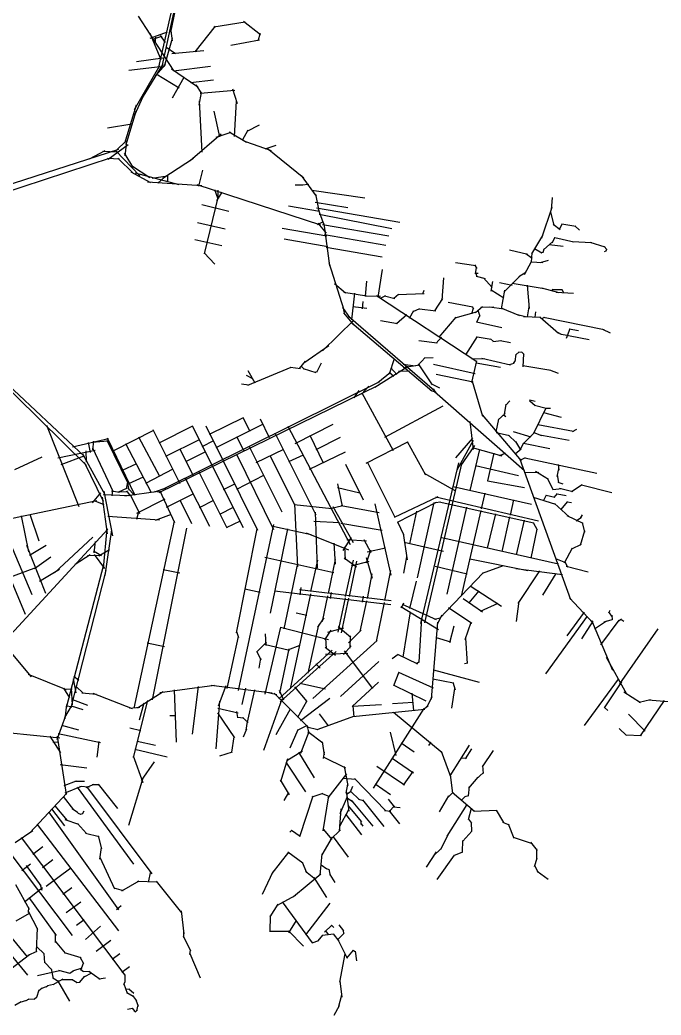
# Model space of a CAD drawing. Header units: inches. Extents: x 723419 to 759401, y 6910722 to 6968430.
# Drawn here: x 744851 to 747978, y 6943061 to 6947911 of the extents above; entities that cross this region are included whole.
import ezdxf

# ---------------------------------------------------------------- set-up
doc = ezdxf.new("R2010")
doc.units = ezdxf.units.IN
doc.header["$MEASUREMENT"] = 0

msp = doc.modelspace()

# ---------------------------------------------------------------- linework, layer by layer
for points in [[(745527.267234, 6947673.67584), (745610.3912, 6948038.7621)], [(745545.893938, 6947684.4444), (745622.67888, 6948044.49746)], [(745586.924721, 6947850.62732), (745625.46577, 6948031.09557)], [(745427.6331, 6947929.9093), (745599.1072, 6947666.0642)], [(745942.0751, 6947904.8956), (746025.4131, 6947840.5951)], [(745587.206944, 6947857.8681), (745593.874457, 6947808.31595)], [(745706.8837, 6947755.0681), (745804.5434, 6947880.1535)], [(745797.3884, 6947876.9971), (745950.6726, 6947901.7366)], [(745485.13534, 6947846.54964), (745539.199445, 6947717.3741)], [(745487.389256, 6947822.44795), (745570.42034, 6947853.26437)], [(745507.653232, 6947820.46501), (745544.483305, 6947831.89503)], [(745510.828238, 6947797.76371), (745514.638246, 6947827.13252)], [(745535.593288, 6947835.07003), (745560.517087, 6947800.62122)], [(745556.080416, 6947685.00532), (745595.973489, 6947822.80853)], [(745880.4191, 6947787.9869), (746019.2507, 6947813.4598)], [(746012.7336, 6947810.1072), (746024.6148, 6947846.9583)], [(745562.861413, 6947779.99111), (745609.461113, 6947746.88261)], [(745592.8486, 6947747.6683), (745749.0474, 6947762.1039)], [(745420.588422, 6947707.66061), (745548.059822, 6947725.42831)], [(745383.178406, 6947665.46654), (745536.226484, 6947684.63755)], [(745409.755398, 6947475.08713), (745533.580646, 6947689.40006)], [(745441.601594, 6947518.55209), (745550.021446, 6947695.60984)], [(745513.694082, 6947639.44398), (745560.916127, 6947693.55932)], [(745591.4131, 6947672.6588), (745718.9061, 6947585.6629)], [(745600.590039, 6947663.58161), (745780.341177, 6947685.30653)], [(745515.969503, 6947648.47158), (745628.332039, 6947579.61052)], [(745595.2075, 6947532.0134), (745652.9, 6947632.4037)], [(745684.0906, 6947605.4896), (745795.7767, 6947619.3807)], [(745709.6316, 6947595.0373), (745737.7084, 6947552.1236)], [(745729.990894, 6947554.19679), (745898.968957, 6947567.86055)], [(745887.327268, 6947574.47515), (745910.0504, 6947504.1702)], [(745411.872069, 6947449.15791), (745452.088816, 6947537.79351)], [(745725.1419, 6947495.2603), (745736.8073, 6947557.9678)], [(745362.707789, 6947309.81313), (745420.603336, 6947497.31218)], [(745726.0079, 6947515.9318), (745738.1644, 6947266.9078)], [(745898.2068, 6947342.9812), (745907.8954, 6947514.8552)], [(745369.803235, 6947303.10762), (745418.142706, 6947466.21034)], [(745796.5138, 6947466.4458), (745824.088, 6947341.6911)], [(745279.107865, 6947384.50034), (745396.717265, 6947404.48954)], [(745937.2399, 6947325.2616), (745963.8551, 6947374.5606)], [(745959.6679, 6947369.5292), (746020.4056, 6947399.2151)], [(745681.035513, 6947225.5194), (745833.245053, 6947355.10438)], [(745808.6373, 6947339.5298), (745881.1402, 6947363.6532)], [(745871.7141, 6947365.093), (745955.8193, 6947315.9733)], [(744515.820089, 6947018.30482), (745333.973982, 6947281.87307)], [(745190.934918, 6947233.54908), (745267.399655, 6947274.295)], [(745282.3654, 6947232.83559), (745379.943928, 6947304.1674)], [(745321.432707, 6947275.04681), (745369.851553, 6947322.35441)], [(745363.98239, 6947249.13251), (745372.713657, 6947317.65973)], [(745950.8235, 6947318.5033), (746077.3321, 6947274.5063)], [(746047.541, 6947282.9952), (746100.3499, 6947300.7899)], [(746056.9109, 6947286.1526), (746235.3089, 6947140.8366)], [(744533.50311, 6946990.20601), (745298.676995, 6947241.15675)], [(745255.708576, 6947271.74264), (745327.492667, 6947268.63986)], [(745278.37746, 6947236.61318), (745337.750078, 6947233.59693)], [(745319.235161, 6947272.32473), (745435.99602, 6947150.96011)], [(745328.860061, 6947237.72444), (745404.639207, 6947161.74104)], [(745359.819018, 6947261.9365), (745403.951607, 6947190.39303)], [(745548.506515, 6947139.46191), (745697.758272, 6947237.98302)], [(745395.273256, 6947201.18805), (745485.140929, 6947142.69473)], [(745723.914065, 6947101.39716), (745742.685865, 6947178.94826)], [(745393.101022, 6947170.94347), (745487.927879, 6947118.23836)], [(745412.71264, 6947166.20014), (745626.708068, 6947108.83836)], [(745496.086033, 6947139.64249), (745569.111179, 6947150.62272)], [(745524.4823, 6947115.33186), (745556.678493, 6947145.32961)], [(745570.848461, 6947156.28552), (745571.324712, 6947121.36045)], [(746223.5854, 6947152.6601), (746296.5316, 6947052.6756)], [(745473.102363, 6947121.79261), (745738.585811, 6947104.5682)], [(745713.609094, 6947109.11904), (746316.567009, 6946911.95573)], [(745799.761279, 6947084.00006), (745816.50645, 6947038.40635)], [(745816.165479, 6947081.03672), (745816.779685, 6947040.69443)], [(746193.4755, 6947107.0027), (746230.7261, 6947107.4581)], [(746225.6086, 6947107.0552), (746259.878, 6947110.9288)], [(746275.0886, 6947080.9049), (746532.6115, 6947043.1877)], [(745752.2498, 6946770.6911), (745819.340485, 6947052.77917)], [(745812.305421, 6947028.76884), (745837.861356, 6947070.95608)], [(746292.0979, 6947062.5438), (746310.2884, 6946972.3456)], [(747443.3259, 6946985.3176), (747448.8751, 6947046.1576)], [(745737.897416, 6947011.12424), (745870.505116, 6946978.56504)], [(746160.871913, 6947005.14286), (746311.979113, 6946978.64956)], [(746291.072346, 6947022.76521), (746449.822664, 6946996.30683)], [(746297.422359, 6946995.24849), (746703.823172, 6946925.92752)], [(746305.631758, 6946988.25642), (746335.206942, 6946909.85229)], [(747396.0297, 6946848.8192), (747446.4978, 6946998.1315)], [(746311.417472, 6946964.91872), (746664.949672, 6946895.04092)], [(747437.8907, 6946975.2214), (747454.6695, 6946909.1621)], [(745717.3871, 6946924.3283), (745852.0642, 6946893.6531)], [(746130.7276, 6946896.83776), (746348.6489, 6946858.11786)], [(746301.763542, 6946914.22608), (746331.396935, 6946929.30736)], [(746304.025734, 6946920.35627), (746344.374773, 6946872.40044)], [(746326.305554, 6946914.68854), (746651.001354, 6946859.51884)], [(746332.865375, 6946918.94074), (746361.762343, 6946713.28787)], [(747451.0053, 6946915.1468), (747486.2652, 6946890.3744)], [(747482.5698, 6946891.5501), (747496.9443, 6946919.0789)], [(747494.2633, 6946917.4843), (747562.3309, 6946906.1025)], [(747556.6923, 6946907.429), (747579.898, 6946886.8315)], [(745704.5128, 6946841.2661), (745835.442, 6946812.0312)], [(746140.701421, 6946844.39085), (746352.674221, 6946806.16845)], [(746336.184463, 6946865.97368), (746636.267963, 6946812.66638)], [(747348.4089, 6946770.7084), (747400.6265, 6946861.049)], [(747446.0387, 6946824.2563), (747461.8453, 6946852.1439)], [(747459.4081, 6946849.8836), (747552.5678, 6946830.2402)], [(746344.596403, 6946803.74971), (746618.044103, 6946756.86821)], [(747238.1487, 6946790.3023), (747327.4302, 6946769.6159)], [(747361.1153, 6946796.4203), (747395.6479, 6946775.6801)], [(747403.2435, 6946777.935), (747408.4627, 6946796.1394)], [(747405.7893, 6946792.5812), (747449.0535, 6946828.8361)], [(747432.1122, 6946817.2282), (747499.9246, 6946807.9798)], [(747543.9212, 6946831.1366), (747639.938, 6946826.2755)], [(747631.1705, 6946828.05), (747703.1124, 6946805.2036)], [(747700.8605, 6946806.4592), (747713.1502, 6946792.0334)], [(747710.1155, 6946785.5544), (747713.0392, 6946794.0948)], [(745750.3273, 6946776.0985), (745801.509, 6946719.9024)], [(747318.0682, 6946772.6916), (747349.3596, 6946750.2346)], [(747345.8053, 6946730.2488), (747349.7086, 6946775.2015)], [(747393.3877, 6946776.5117), (747405.2508, 6946780.2501)], [(747701.4867, 6946781.8708), (747710.7454, 6946786.1172)], [(746358.587336, 6946728.2104), (746430.34248, 6946498.32406)], [(746597.9633, 6946560.3665), (746619.1946, 6946695.0517)], [(746974.748, 6946728.0179), (747073.8164, 6946714.6687)], [(747068.1077, 6946717.0623), (747078.8176, 6946699.8606)], [(747073.4808, 6946673.3715), (747077.525, 6946703.9804)], [(747311.0982, 6946670.657), (747346.6539, 6946734.1641)], [(747342.5213, 6946732.0481), (747400.596, 6946728.115)], [(747389.8767, 6946728.0524), (747429.1796, 6946739.6623)], [(746909.9804, 6946544.7989), (746918.3279, 6946653.3061)], [(747072.5064, 6946676.8447), (747085.1896, 6946676.9244)], [(747072.8004, 6946679.7606), (747079.9364, 6946659.7734)], [(747076.239, 6946661.5517), (747120.523, 6946650.624)], [(747112.6672, 6946653.4643), (747153.6713, 6946607.6762)], [(747213.51, 6946585.6759), (747293.3765, 6946666.9769)], [(747284.6551, 6946659.8676), (747318.7818, 6946681.7951)], [(746386.23635, 6946626.43887), (746439.352, 6946580.9531)], [(746536.7474, 6946565.422), (746543.7983, 6946638.047)], [(747149.5847, 6946594.9854), (747211.7827, 6946557.0987)], [(747149.8861, 6946588.8272), (747157.8291, 6946635.9179)], [(747189.4084, 6946631.9964), (747251.8338, 6946618.5833)], [(747252.1461, 6946628.3367), (747407.5211, 6946602.1346)], [(747324.0903, 6946618.6788), (747334.9628, 6946505.3199)], [(747394.6267, 6946604.787), (747479.6521, 6946583.1224)], [(747444.5329, 6946591.1757), (747450.9457, 6946598.2249)], [(747448.273, 6946596.8909), (747494.6812, 6946597.9037)], [(747494.149, 6946598.0888), (747501.9511, 6946581.1851)], [(746430.5304, 6946584.3067), (746541.8964, 6946565.8802)], [(746470.15803, 6946448.587903), (746485.044751, 6946579.39454)], [(746534.5191, 6946566.2006), (746609.8293, 6946565.2247)], [(746589.6972, 6946568.2213), (747079.9852, 6946246.0617)], [(746610.0904, 6946554.5196), (746636.0934, 6946567.2048)], [(746629.5937, 6946565.8316), (746679.323, 6946554.006)], [(746674.7133, 6946554.4841), (746697.9472, 6946574.2518)], [(746694.3113, 6946572.3431), (746822.22, 6946577.1178)], [(746816.831, 6946575.4705), (746821.9103, 6946593.7095)], [(746874.6797, 6946493.1153), (746914.0372, 6946552.5816)], [(747200.0763, 6946502.3283), (747216.6576, 6946593.5322)], [(747467.0396, 6946584.5746), (747550.1438, 6946579.0794)], [(746425.147817, 6946509.5627), (746459.014551, 6946460.77344)], [(746426.823515, 6946512.89205), (746433.636549, 6946475.78416)], [(746475.389797, 6946514.92341), (746542.746297, 6946505.89231)], [(746521.3858, 6946502.8393), (746525.9156, 6946538.0495)], [(746768.9066, 6946490.1057), (746801.7189, 6946504.3155)], [(746799.35, 6946503.7371), (746879.0465, 6946493.1288)], [(746939.7998, 6946534.821), (747060.3274, 6946513.5339)], [(747055.5412, 6946479.9316), (747062.5782, 6946506.2316)], [(747057.3492, 6946514.5874), (747063.3706, 6946502.5989)], [(747073.2065, 6946485.8808), (747106.9419, 6946514.1165)], [(747098.9929, 6946510.7984), (747162.7273, 6946511.9903)], [(747140.6068, 6946512.4668), (747211.057, 6946502.8908)], [(747197.0703, 6946507.9144), (747287.0975, 6946471.078)], [(747327.2787, 6946463.5016), (747334.7387, 6946513.3118)], [(746429.698659, 6946484.05682), (746478.805424, 6946425.2266)], [(746452.982039, 6946467.22928), (746872.704649, 6946105.54314)], [(746687.293481, 6946431.97354), (746738.051281, 6946474.62984)], [(746750.9432, 6946457.8509), (746772.2433, 6946494.274)], [(746895.0391, 6946364.5303), (746978.4786, 6946462.0124)], [(746973.0613, 6946458.5202), (747078.5838, 6946488.045)], [(747078.8174, 6946438.6604), (747093.6869, 6946470.4336)], [(747083.7451, 6946497.2635), (747094.0536, 6946467.8265)], [(747271.5022, 6946476.476), (747316.9833, 6946464.8838)], [(747307.3115, 6946465.9344), (747391.243, 6946461.6433)], [(747363.4361, 6946461.819), (747366.3568, 6946488.6824)], [(747388.821, 6946462.7884), (747477.1242, 6946384.8141)], [(747394.6056, 6946456.3035), (747412.8488, 6946462.9824)], [(747405.2538, 6946462.2666), (747699.6708, 6946402.0085)], [(746327.3141, 6946298.3702), (746479.969593, 6946448.39091)], [(746469.597906, 6946434.91037), (746860.24275, 6946102.92376)], [(746610.521281, 6946445.60914), (746693.403781, 6946431.69404)], [(747078.5891, 6946439.5296), (747201.4251, 6946411.4686)], [(747517.4419, 6946360.3508), (747534.2163, 6946406.5721)], [(747530.1455, 6946405.0669), (747574.8482, 6946397.3491)], [(747692.038, 6946404.169), (747729.8865, 6946385.9337)], [(746881.1061, 6946335.7883), (746906.6037, 6946364.3771)], [(747026.5392, 6946278.959), (747082.5099, 6946367.7998)], [(747080.5452, 6946367.2956), (747150.0691, 6946354.4113)], [(747146.0673, 6946356.9538), (747160.1945, 6946343.253)], [(747472.0387, 6946388.829), (747490.5893, 6946379.619)], [(747483.6428, 6946381.3907), (747626.8479, 6946353.5895)], [(746236.2385, 6946240.0566), (746357.7, 6946323.91)], [(746797.0717, 6946349.1508), (746885.7977, 6946337.444)], [(747158.0291, 6946343.9177), (747199.9382, 6946348.0828)], [(747192.957, 6946348.1298), (747243.7459, 6946338.4984)], [(746653.079362, 6946186.04145), (746678.743996, 6946260.6541)], [(746791.1587, 6946227.305), (746827.2268, 6946266.127)], [(746824.4408, 6946264.9584), (746865.9765, 6946265.3121)], [(747055.050262, 6946259.87058), (747115.1578, 6946261.5006)], [(747103.1249, 6946263.043), (747244.2738, 6946230.8702)], [(747266.0548, 6946246.4137), (747271.2525, 6946282.5193)], [(747269.8608, 6946278.6707), (747285.8362, 6946293.2403)], [(747281.8763, 6946291.4821), (747298.9778, 6946293.4297)], [(747296.8631, 6946293.9579), (747309.8492, 6946281.0679)], [(747304.5605, 6946219.7807), (747308.635, 6946284.1108)], [(745962.4272, 6946131.4015), (746173.7304, 6946219.3276)], [(746170.7632, 6946218.7942), (746219.9016, 6946211.7278)], [(746215.5055, 6946211.416), (746244.3254, 6946247.3083)], [(746222.5429, 6946223.5771), (746236.7382, 6946209.5541)], [(746233.1507, 6946212.0481), (746293.8455, 6946193.3811)], [(746298.9621, 6946193.9582), (746322.2891, 6946240.1059)], [(746582.430179, 6946120.69894), (746745.027091, 6946224.32507)], [(746659.429374, 6946214.7488), (746690.121102, 6946182.46957)], [(746720.156208, 6946217.18131), (746799.4283, 6946230.6531)], [(746720.685376, 6946233.85009), (746778.893826, 6946224.58966)], [(746793.2816, 6946235.5128), (746862.3547, 6946132.1296)], [(746868.5519, 6946233.9628), (747070.5877, 6946187.3374)], [(747055.8465, 6946143.2815), (747079.656561, 6946249.28722)], [(747075.952387, 6946240.55596), (747195.0379, 6946217.903)], [(747238.4821, 6946231.6493), (747261.5216, 6946238.3696)], [(747258.8976, 6946236.6268), (747268.032, 6946250.6391)], [(747304.3638, 6946227.1407), (747440.2075, 6946203.502)], [(744715.581677, 6946191.70685), (745176.543651, 6945740.26902)], [(745955.5163, 6946178.9717), (745986.2146, 6946162.8115)], [(745962.5318, 6946202.684), (745996.2344, 6946142.4145)], [(746290.655, 6946193.6314), (746301.5554, 6946197.2414)], [(746597.252167, 6946143.31116), (746659.032499, 6946195.0373)], [(746652.682486, 6946194.77272), (746674.642946, 6946174.39976)], [(746697.931164, 6946199.18961), (746751.11252, 6946200.51252)], [(746881.8116, 6946185.336), (747061.45, 6946147.2322)], [(747433.8958, 6946205.1918), (747476.1344, 6946189.388)], [(744767.920334, 6946156.42437), (745165.874307, 6945782.93316)], [(745529.730365, 6945607.24749), (746599.892714, 6946130.75312)], [(745548.761441, 6945623.97713), (746606.644894, 6946149.52888)], [(745931.569, 6946137.7818), (745968.4022, 6946132.1368)], [(746516.562908, 6946087.27229), (746552.122979, 6946125.84862)], [(746854.4896, 6946138.8674), (746898.1492, 6946118.6746)], [(746866.473699, 6946113.59972), (746878.260911, 6946095.10531)], [(747056.5676, 6946149.7705), (747107.0909, 6945980.0513)], [(746480.575521, 6946069.764), (746506.240155, 6946104.68907)], [(746518.626662, 6946093.62231), (746671.095759, 6945812.81416)], [(746853.297423, 6946107.09096), (746879.054662, 6946096.77219)], [(746873.498401, 6946100.46313), (747312.044296, 6945715.40828)], [(746630.3756, 6945876.8014), (746914.8572, 6946030.3585)], [(747214.8956, 6945987.76), (747222.3721, 6946038.8801)], [(747221.0781, 6946033.0949), (747240.6198, 6946054.0319)], [(747337.1926, 6946054.6421), (747363.6042, 6946031.4448)], [(747337.4946, 6946059.6749), (747364.2273, 6946052.4263)], [(747337.8604, 6946053.0237), (747338.6835, 6946059.949)], [(747358.027, 6945896.3265), (747416.9102, 6946019.8762)], [(747361.3418, 6946032.803), (747417.0753, 6946018.2455)], [(747412.0476, 6946018.4639), (747438.7567, 6946019.5105)], [(745776.6122, 6945891.9493), (745941.4233, 6945973.0718)], [(745938.628, 6945973.4959), (745972.657, 6945906.9872)], [(746022.6459, 6945967.0292), (746066.900872, 6945875.9616)], [(747104.6438, 6945985.8769), (747295.4167, 6945762.6758)], [(747173.5666, 6945903.0945), (747186.3951, 6945966.0175)], [(747183.6372, 6945961.7131), (747216.8831, 6945992.4883)], [(747209.8457, 6945986.806), (747220.9788, 6945977.7073)], [(747404.4272, 6945997.4865), (747491.1794, 6945974.9691)], [(744981.532115, 6945935.31164), (745139.3983, 6945539.1763)], [(745529.8876, 6945850.3497), (745694.625, 6945932.5799)], [(745691.3776, 6945933.1381), (745939.4817, 6945438.0446)], [(745757.9881, 6945933.3077), (746009.3276, 6945424.4217)], [(745808.6089, 6945827.3329), (746036.1833, 6945941.4776)], [(746157.379731, 6945931.43372), (746462.150851, 6945354.891)], [(746193.032407, 6945847.42835), (746378.6919, 6945940.2576)], [(747045.603589, 6945954.73034), (747061.5236, 6945817.4433)], [(747376.7811, 6945938.8663), (747550.1119, 6945906.1628)], [(747546.2275, 6945905.5685), (747567.317, 6945917.1126)], [(745108.740067, 6945831.26536), (745284.159168, 6945870.55606)], [(745277.674218, 6945875.03481), (745411.992861, 6945595.5476)], [(745306.6817, 6945810.6923), (745505.1773, 6945912.2329)], [(745429.5607, 6945878.6703), (745532.9754, 6945686.7393)], [(745499.586753, 6945915.33522), (745632.0847, 6945651.6679)], [(745907.507614, 6945880.20059), (745940.951014, 6945814.58379)], [(746095.256322, 6945899.25062), (746293.7203, 6945498.6092)], [(746265.0407, 6945886.6237), (746330.123, 6945751.7109)], [(746295.6529, 6945817.9085), (746415.4528, 6945877.085)], [(746977.2917, 6945777.6052), (747059.553, 6945872.9867)], [(747173.6418, 6945900.1185), (747238.31, 6945885.35)], [(747233.7579, 6945887.1948), (747271.7645, 6945850.8483)], [(747257.3931, 6945905.9198), (747342.6832, 6945879.9205)], [(747306.2111, 6945846.7452), (747361.7269, 6945901.1942)], [(747358.0585, 6945900.892), (747394.8948, 6945886.2173)], [(747386.6255, 6945888.8192), (747530.3689, 6945863.3613)], [(745183.802509, 6945851.70777), (745194.716593, 6945803.09048)], [(745203.328798, 6945853.4904), (745279.925826, 6945859.97271)], [(745205.026916, 6945825.35092), (745306.741401, 6945611.26388)], [(745206.879003, 6945815.42903), (745211.673773, 6945858.60415)], [(745275.957068, 6945862.75084), (745377.557272, 6945653.06813)], [(745367.1996, 6945846.8467), (745491.020754, 6945607.60049)], [(745563.0759, 6945784.8375), (745727.245, 6945866.3817)], [(745630.6327, 6945821.2715), (745694.006075, 6945692.58417)], [(745739.9139, 6945832.2649), (745796.741, 6945861.2209)], [(745967.621067, 6945834.69216), (746128.152, 6945513.4826)], [(746003.0309, 6945754.5176), (746137.9397, 6945819.2405)], [(746540.571554, 6945751.59898), (746743.697571, 6945854.72425)], [(746739.675896, 6945857.05258), (746828.8892, 6945694.778)], [(747061.134111, 6945862.014734), (746981.163238, 6945716.027636)], [(747001.742083, 6945737.255785), (747068.8861, 6945836.2083)], [(747055.9994, 6945826.8516), (747201.6421, 6945786.8092)], [(747266.1196, 6945796.0518), (747295.2016, 6945821.1881)], [(747267.2519, 6945856.1124), (747291.6902, 6945816.1353)], [(747290.8018, 6945815.5796), (747308.4995, 6945849.9884)], [(747306.8333, 6945848.8905), (747435.0005, 6945821.8174)], [(744827.320307, 6945720.09951), (744959.432507, 6945782.28361)], [(745035.966276, 6945777.29356), (745218.529141, 6945814.3353)], [(745053.19719, 6945744.07219), (745165.592414, 6945787.25227)], [(745156.021204, 6945796.07901), (745267.880536, 6945594.42356)], [(745172.319569, 6945810.47237), (745174.870158, 6945756.73936)], [(745659.8832, 6945758.2779), (745757.4812, 6945808.3754)], [(745907.507614, 6945795.32208), (746088.7693, 6945428.4015)], [(746069.604, 6945788.8323), (746191.8171, 6945546.083)], [(746163.18873, 6945758.49774), (746234.94813, 6945791.68004)], [(746263.6041, 6945722.108), (746438.5738, 6945806.4401)], [(747046.4797, 6945617.3882), (747094.3988, 6945817.45)], [(747132.5802, 6945664.3893), (747163.3977, 6945800.3766)], [(747188.1012, 6945788.6991), (747220.5065, 6945799.6853)], [(747289.6073, 6945771.0825), (747536.9284, 6945087.0971)], [(747290.0845, 6945764.6865), (747316.8914, 6945777.8796)], [(747313.2295, 6945777.2357), (747664.0304, 6945701.7065)], [(745164.825121, 6945755.51544), (745256.741555, 6945565.96756)], [(745351.2825, 6945716.914), (745421.8363, 6945749.357)], [(745464.7278, 6945652.8885), (745599.2826, 6945723.5725)], [(746439.0902, 6945746.7052), (746524.9829, 6945571.7429)], [(746544.095505, 6945757.35738), (746679.6833, 6945487.0032)], [(746805.925049, 6944969.722271), (746992.434301, 6945753.061128)], [(746825.448541, 6944972.197501), (747005.933745, 6945747.351833)], [(747072.3435, 6945738.732), (747283.1812, 6945690.7186)], [(747470.6078, 6945686.6671), (747479.0943, 6945724.0334)], [(747476.2924, 6945744.6053), (747478.5714, 6945717.4948)], [(745382.465302, 6945651.26896), (745454.2349, 6945683.7958)], [(745656.421938, 6945680.82342), (745776.4731, 6945444.2056)], [(745724.6533, 6945708.3088), (745860.9977, 6945435.9887)], [(745909.1787, 6945623.6928), (746041.068, 6945692.6041)], [(746822.6364, 6945702.5866), (746975.699, 6945616.0312)], [(747311.108, 6945704.8304), (747381.5057, 6945707.1213)], [(747365.2981, 6945712.4413), (747428.6467, 6945672.4553)], [(747422.8411, 6945678.1478), (747452.0468, 6945621.2151)], [(747471.4739, 6945696.2384), (747477.1828, 6945654.367)], [(745331.268325, 6945610.15262), (745375.400913, 6945631.34579)], [(745371.273405, 6945626.02766), (745377.147167, 6945658.8096)], [(745375.265314, 6945661.41685), (745383.20283, 6945619.50677)], [(745379.392822, 6945626.96803), (745408.59814, 6945595.93124)], [(745507.486359, 6945610.68179), (745565.278089, 6945631.08121)], [(745844.561491, 6945623.20279), (745899.400391, 6945650.34389)], [(746399.4202, 6945649.6497), (746422.1423, 6945540.5717)], [(746400.3899, 6945632.3681), (746509.5529, 6945606.5986)], [(746964.0161, 6945637.6042), (747346.2191, 6945551.4107)], [(747131.9585, 6945665.2929), (747311.601, 6945633.0792)], [(747449.5023, 6945622.205), (747493.1926, 6945628.0563)], [(747473.9128, 6945658.2526), (747498.7751, 6945650.7067)], [(747482.8484, 6945628.8453), (747547.9032, 6945613.5435)], [(747540.4387, 6945613.5495), (747592.4375, 6945646.518)], [(747589.3171, 6945645.6059), (747736.8901, 6945608.0309)], [(745205.889018, 6945558.2017), (745245.894098, 6945605.82679)], [(745252.428838, 6945585.32187), (745277.498159, 6945406.2912)], [(745257.211302, 6945598.7226), (745379.229331, 6945592.82238)], [(745260.630938, 6945613.85724), (745302.845403, 6945396.27295)], [(745297.745549, 6945616.7143), (745336.58646, 6945610.25846)], [(745301.026389, 6945591.42009), (745304.836397, 6945619.20139)], [(745330.153765, 6945610.64321), (745375.794482, 6945612.62759)], [(745363.685029, 6945591.96248), (745526.536397, 6945614.5844)], [(745370.502804, 6945615.40572), (745388.891383, 6945591.46088)], [(745388.622058, 6945598.37864), (745434.3035, 6945505.4993)], [(745421.285379, 6945506.47464), (745560.522637, 6945577.25082)], [(745509.435791, 6945615.00884), (745542.192265, 6945608.835)], [(745533.354172, 6945615.74968), (745605.7057, 6945461.705)], [(745566.7621, 6945535.6885), (745699.3155, 6945602.5055)], [(746678.2126, 6945487.9603), (746890.6362, 6945587.8062)], [(746879.4354, 6945587.0226), (747379.8505, 6945469.1829)], [(747102.2179, 6945529.006), (747119.5282, 6945605.199)], [(747354.2208, 6945584.7386), (747463.2355, 6945551.4159)], [(747403.9224, 6945566.6227), (747419.4276, 6945596.0086)], [(747417.7019, 6945594.9368), (747460.0644, 6945584.5829)], [(747456.232, 6945584.1607), (747473.3726, 6945603.0464)], [(747471.334, 6945601.952), (747515.5091, 6945592.7875)], [(744643.266869, 6945446.45514), (745226.744841, 6945568.39744)], [(745217.378572, 6945567.44493), (745261.511161, 6945549.0299)], [(745632.0635, 6945572.147), (745688.6151, 6945456.1834)], [(745727.7669, 6945535.4001), (745796.6433, 6945570.6514)], [(745825.5902, 6945502.1619), (745892.912, 6945536.3582)], [(746188.549, 6945549.0804), (746372.2325, 6945529.4531)], [(746190.8232, 6945552.4016), (746205.3913, 6945246.2406)], [(746363.885, 6945529.1882), (746425.7737, 6945544.3592)], [(746378.013183, 6945539.83512), (746477.232131, 6945364.41602)], [(746417.295, 6945543.8498), (746602.709652, 6945511.04753)], [(746581.3315, 6945552.0145), (746660.5841, 6945205.4711)], [(746692.3426, 6945463.5332), (746882.1457, 6945560.5609)], [(746789.321, 6945192.7695), (746871.5445, 6945559.6819)], [(746876.4569, 6945558.7485), (746904.0625, 6945562.3394)], [(746895.1681, 6945563.1784), (747357.9983, 6945459.4434)], [(746934.1529, 6945112.0183), (747030.4916, 6945535.8283)], [(747242.7901, 6945497.0821), (747259.877, 6945572.6733)], [(747458.5531, 6945553.5332), (747529.733, 6945488.94)], [(747489.294, 6945523.3552), (747523.2609, 6945563.7039)], [(747520.5596, 6945562.7145), (747541.4502, 6945559.5664)], [(744857.3043, 6945494.3339), (744893.096, 6945318.3777)], [(744899.4205, 6945502.6967), (744943.3136, 6945372.4529)], [(745280.835333, 6945492.66526), (745532.12047, 6945474.97611)], [(745421.4963, 6945477.9953), (745431.8445, 6945515.1047)], [(745513.034131, 6945472.34522), (745589.869285, 6945502.19028)], [(746290.7618, 6945512.7714), (746301.6964, 6945239.0145)], [(746753.0442, 6945357.5015), (746786.3962, 6945516.3446)], [(747005.1917, 6945101.9362), (747100.2729, 6945520.4452)], [(747131.9252, 6945336.0303), (747171.5889, 6945504.5256)], [(747202.6821, 6945319.6477), (747240.9094, 6945488.7621)], [(747518.8747, 6945495.3857), (747595.9696, 6945458.1379)], [(747564.4493, 6945469.1541), (747589.201, 6945487.7893)], [(747584.5927, 6945483.1119), (747594.2554, 6945499.8911)], [(745258.575783, 6945238.14816), (745276.929124, 6945431.9963)], [(745407.953217, 6944556.32965), (745604.6346, 6945468.4272)], [(745498.712, 6944597.738), (745665.512378, 6945434.53641)], [(745859.0239, 6945437.0784), (745926.3062, 6945469.6852)], [(745907.2008, 6944924.1756), (746008.6619, 6945431.2752)], [(745917.8337, 6944643.3867), (746089.143991, 6945452.55233)], [(746077.637, 6945445.8234), (746270.9422, 6945403.7328)], [(746285.288392, 6945467.7087), (746410.304267, 6945462.41702)], [(746415.595944, 6945459.10972), (746617.671869, 6945424.05236)], [(746692.8594, 6945465.0591), (746722.5389, 6945403.0808)], [(747272.7759, 6945303.7684), (747312.3665, 6945472.9211)], [(747354.3332, 6945461.8099), (747373.6825, 6945425.6133)], [(747592.609, 6945462.3815), (747604.285, 6945414.9935)], [(744729.320565, 6944833.13255), (745281.030174, 6945428.55671)], [(745019.945066, 6945216.70015), (745207.678866, 6945390.35195)], [(745266.782513, 6945203.22309), (745300.120079, 6945425.87041)], [(746074.0836, 6945019.09), (746157.3739, 6945430.3296)], [(746247.5705, 6945410.6609), (746453.628284, 6945327.83219)], [(746427.668959, 6945324.52339), (746468.115839, 6945388.5523)], [(746720.8289, 6945407.3287), (746739.269, 6945279.2059)], [(746908.2485, 6945388.4213), (747477.9909, 6945260.356)], [(747344.2556, 6945288.1202), (747373.6077, 6945429.804)], [(747584.2562, 6945351.8613), (747605.4944, 6945422.6767)], [(744798.6302, 6945371.8112), (744910.4632, 6945110.7115)], [(744883.3006, 6945350.558), (744975.943112, 6945116.57187)], [(744898.5262, 6945301.8465), (744980.1483, 6945351.6387)], [(745214.315533, 6945314.45943), (745220.070713, 6945369.23237)], [(746381.4525, 6945360.9164), (746389.0401, 6945258.8758)], [(746433.622096, 6945343.37499), (746437.260124, 6945280.53632)], [(746445.044127, 6945378.18061), (746540.77856, 6945372.14848)], [(746528.872287, 6945378.10162), (746562.937459, 6945315.59368)], [(746543.907265, 6945318.37843), (746634.2447, 6945337.6735)], [(746725.7175, 6945365.9534), (746917.169157, 6945321.76362)], [(747506.7548, 6945264.7397), (747546.359, 6945338.0228)], [(747541.9767, 6945333.2644), (747588.9601, 6945356.5598)], [(744923.4521, 6945238.1475), (745001.7813, 6945295.1802)], [(745121.433849, 6945259.37716), (745194.048409, 6945305.93983)], [(745181.665884, 6945301.0221), (745245.589345, 6945301.86877)], [(745210.664275, 6945323.98445), (745248.870185, 6945301.6571)], [(745212.841841, 6945306.29713), (745264.065277, 6945236.87033)], [(745237.175578, 6945299.69565), (745288.984186, 6945329.76693)], [(746045.940899, 6945292.99546), (746382.9429, 6945217.8583)], [(746431.968447, 6945290.12748), (746492.669222, 6945246.10034)], [(746540.588394, 6945290.44665), (746568.6242, 6945189.6968)], [(746541.44002, 6945265.32275), (746562.606729, 6945328.16142)], [(746723.3905, 6945214.5607), (746738.73, 6945294.3385)], [(747463.2863, 6945285.8408), (747511.2648, 6945266.0899)], [(744692.0838, 6945154.7952), (744933.486, 6945244.4718)], [(745078.333138, 6944560.43611), (745261.539122, 6945257.09236)], [(746140.8192, 6944944.1959), (746206.4746, 6945262.5097)], [(746270.559062, 6945125.79445), (746304.293504, 6945277.401)], [(746355.490482, 6945115.47568), (746390.812427, 6945281.36976)], [(746439.62815, 6945101.18815), (746478.521978, 6945277.401)], [(746457.884436, 6945101.58502), (746494.000134, 6945273.82912)], [(746468.539174, 6945250.12202), (746554.007754, 6945272.92953)], [(746876.2288, 6945248.6442), (747032.7722, 6945211.0958)], [(747045.0268, 6945284.0917), (747327.6888, 6945228.2291)], [(747107.0029, 6945214.7956), (747209.886, 6945252.9358)], [(747269.6629, 6945237.8207), (747497.2438, 6945208.2221)], [(747507.7671, 6945271.476), (747522.1745, 6945244.6546)], [(747515.3956, 6945249.2309), (747622.8449, 6945220.5241)], [(744801.459, 6945198.9151), (744876.724163, 6945015.50083)], [(744946.930721, 6945176.32235), (745044.980321, 6945233.80095)], [(745101.129643, 6944560.18067), (745271.389359, 6945228.03444)], [(745549.836313, 6945232.39434), (745631.910227, 6945215.8843)], [(746545.593987, 6945091.26625), (746568.612783, 6945211.9165)], [(746631.319158, 6945080.94748), (746660.291091, 6945226.99778)], [(746896.9453, 6944993.6607), (747110.9145, 6945217.1694)], [(747280.8663, 6945067.7538), (747386.9807, 6945225.5162)], [(747400.7576, 6945107.1757), (747466.1914, 6945212.7864)], [(746218.171457, 6945108.72879), (746223.330842, 6945144.44761)], [(746753.2001, 6945043.371), (746785.8215, 6945176.1199)], [(747047.3914, 6945153.5588), (747198.9211, 6945054.7622)], [(745948.5027, 6945138.9945), (746022.6071, 6945122.8929)], [(746093.5029, 6945128.1163), (746660.2852, 6945062.2185)], [(746171.097119, 6944651.06135), (746269.824467, 6945113.87555)], [(746214.202699, 6945135.71634), (746661.481719, 6945080.94748)], [(746326.3509, 6944979.0318), (746353.50883, 6945104.58775)], [(746365.809252, 6945091.92771), (746370.571762, 6945120.23819)], [(746403.909328, 6944926.5628), (746438.834398, 6945095.23501)], [(746419.685141, 6944923.48701), (746455.599118, 6945093.31427)], [(746522.178315, 6945072.87768), (746527.469992, 6945101.9819)], [(747041.2973, 6945069.5909), (747090.7126, 6945127.9042)], [(747530.711, 6945095.0646), (747645.7971, 6944972.5497)], [(746511.2804, 6944930.4299), (746543.510163, 6945080.65709)], [(746590.503, 6944881.3707), (746629.524374, 6945071.38353)], [(746708.631024, 6945052.9494), (746892.0045, 6944940.3139)], [(746722.062975, 6945068.746608), (746710.926092, 6945044.72851)], [(746715.1415, 6945064.479652), (746880.663, 6944989.2509)], [(746941.7261, 6945046.9561), (747054.3546, 6944971.9475)], [(747013.4017, 6945090.8718), (747106.9839, 6945026.7113)], [(747097.4415, 6945030.0725), (747182.9681, 6945068.3027)], [(747273.6398, 6944979.3988), (747285.2017, 6945078.3996)], [(746197.7755, 6945021.9678), (746250.2836, 6945010.94)], [(746304.5784, 6944951.9901), (746334.8535, 6944997.9451)], [(746720.6438, 6944804.892), (746756.182, 6945026.1118)], [(746798.1653, 6944780.7717), (746810.8498, 6944995.2484)], [(746873.3149, 6944989.8339), (746900.936, 6944996.5364)], [(746888.4104, 6944968.3191), (746909.7514, 6945011.153)], [(747415.3061, 6944723.4715), (747619.4129, 6945005.2271)], [(747519.9528, 6944908.7228), (747603.9815, 6945024.1932)], [(747721.4411, 6945026.403), (747739.454, 6945000.2868)], [(747722.2626, 6945022.0104), (747729.6299, 6945034.5266)], [(747737.2481, 6945009.7086), (747738.9118, 6944988.1571)], [(746047.7244, 6944624.6244), (746123.2814, 6944952.0321)], [(746121.5666, 6944951.1709), (746355.514397, 6944891.30404)], [(746257.182228, 6944727.49724), (746309.5804, 6944963.1585)], [(746353.576658, 6944926.8803), (746431.312224, 6944948.89329)], [(746403.530919, 6944954.18497), (746464.966464, 6944902.80317)], [(746858.6435, 6944600.5084), (746889.8994, 6944976.0942)], [(746947.6955, 6944877.3633), (746968.7142, 6944957.9781)], [(747022.2365, 6944891.5425), (747052.4343, 6944976.1973)], [(747645.619219, 6944980.322437), (747590.33734, 6944894.179315)], [(747638.0099, 6944986.398), (747740.7254, 6944741.7029)], [(747652.9659, 6944944.2558), (747712.4187, 6944982.3568)], [(747683.8735, 6944864.9772), (747772.6414, 6944985.6067)], [(747701.0414, 6944977.0768), (747739.2373, 6944988.8907)], [(747768.7564, 6944981.2832), (747784.197, 6944991.9118)], [(747781.0717, 6944991.1315), (747796.6981, 6944981.3575)], [(745862.7369, 6944653.3655), (745916.761, 6944906.0658)], [(745906.9768, 6944930.9956), (745917.0489, 6944900.6321)], [(746046.7974, 6944919.4333), (746051.2278, 6944861.8284)], [(746338.495378, 6944889.30939), (746369.980858, 6944936.6699)], [(746341.670384, 6944898.04066), (746344.316223, 6944847.76973)], [(746454.065609, 6944875.92145), (746515.9798, 6944937.7604)], [(746461.526874, 6944848.56348), (746462.849793, 6944909.41777)], [(746881.2547, 6944901.5982), (746950.6149, 6944879.5622)], [(747023.4866, 6944897.6297), (747032.9836, 6944774.0025)], [(747776.3776, 6944676.301), (747963.8594, 6944942.799)], [(744766.514442, 6944877.55177), (744906.214721, 6944710.12311)], [(745472.17375, 6944875.63417), (745556.474061, 6944856.95645)], [(746005.5926, 6944829.8196), (746054.2475, 6944879.1072)], [(746042.1466, 6944868.75), (746166.5017, 6944840.23)], [(746157.3156, 6944840.7329), (746218.7376, 6944863.8604)], [(746279.6268, 6944603.9722), (746592.7836, 6944886.9491)], [(746339.818297, 6944854.38432), (746389.560064, 6944814.43216)], [(746429.460137, 6944817.6597), (746467.083135, 6944860.20517)], [(746006.1387, 6944833.0928), (746026.3239, 6944792.445)], [(746114.33993, 6944601.68027), (746373.301385, 6944839.14429)], [(746118.2292, 6944629.547), (746163.69123, 6944846.33529)], [(746121.285256, 6944587.78962), (746394.137364, 6944833.05886)], [(746341.089127, 6944819.77637), (746450.097678, 6944825.06804)], [(746432.002789, 6944836.35686), (746571.1717, 6944652.7965)], [(746666.6576, 6944799.4476), (746696.5927, 6944819.467)], [(746692.1385, 6944819.9486), (746789.5619, 6944773.5645)], [(747709.9146, 6944805.6732), (747809.2316, 6944626.1073)], [(746017.4121, 6944751.5851), (746026.1067, 6944800.3748)], [(746294.587686, 6944773.65979), (746315.423665, 6944752.49308)], [(746414.9521, 6944613.2511), (746601.3701, 6944784.9367)], [(746784.2482, 6944774.1262), (746799.5612, 6944784.9057)], [(747018.813, 6944775.0944), (747034.7489, 6944777.0799)], [(744891.186358, 6944722.18813), (745077.506313, 6944647.4961)], [(745114.62342, 6944712.05181), (745138.700552, 6944693.79552)], [(746674.9126, 6944666.6836), (746701.2174, 6944733.9115)], [(746698.1547, 6944732.1999), (746865.9845, 6944656.0849)], [(746868.5651, 6944743.2904), (747090.2359, 6944683.0673)], [(745111.18383, 6944699.61637), (745123.619272, 6944631.08915)], [(745125.8524, 6944663.20048), (745159.824968, 6944629.43958)], [(745534.47722, 6944633.00606), (745799.7854, 6944668.802)], [(745692.5708, 6944429.465), (745721.9676, 6944662.0145)], [(745783.5654, 6944669.018), (746081.036167, 6944631.22693)], [(745820.585696, 6944567.87969), (745857.495145, 6944666.70176)], [(746190.1979, 6944661.5648), (746250.7238, 6944588.7851)], [(746215.87234, 6944678.40552), (746341.90944, 6944650.63342)], [(746472.3514, 6944564.7561), (746599.6955, 6944683.3923)], [(746671.5835, 6944671.1886), (746831.3583, 6944593.0333)], [(746864.864, 6944700.0092), (746964.923, 6944679.6628)], [(746962.07, 6944683.072), (746972.9931, 6944646.3089)], [(747604.6785, 6944472.3004), (747770.4966, 6944698.9)], [(747701.3029, 6944558.6132), (747787.1976, 6944685.8913)], [(745064.36311, 6944654.94546), (745093.467335, 6944606.68537)], [(745071.204074, 6944649.12647), (745106.273194, 6944651.87629)], [(745101.828185, 6944654.7338), (745105.532359, 6944572.50113)], [(745153.051621, 6944631.76792), (745224.690307, 6944625.00372)], [(745207.889232, 6944629.36935), (745398.110697, 6944555.2184)], [(745425.098251, 6944558.39341), (745549.876001, 6944638.56232)], [(745603.738, 6944645.6578), (745613.3118, 6944391.7189)], [(745935.7195, 6944575.3315), (745953.142212, 6944654.79548)], [(745959.7128, 6944482.0205), (745996.401673, 6944645.66734)], [(746041.891036, 6944638.37247), (746104.181502, 6944624.08139)], [(746090.5241, 6944630.5029), (746257.5668, 6944463.5256)], [(746115.64962, 6944643.89463), (746137.464559, 6944597.73798)], [(746763.1265, 6944629.34), (746771.3126, 6944544.9386)], [(746837.5322, 6944563.4351), (746862.1253, 6944613.6436)], [(746958.1302, 6944557.627), (746972.8257, 6944652.1533)], [(747796.9429, 6944635.7586), (747877.4771, 6944585.1584)], [(745070.456216, 6944510.68012), (745103.687949, 6944566.34856)], [(745072.572886, 6944505.17677), (745080.661476, 6944574.72364)], [(745077.044354, 6944570.23794), (745104.031908, 6944563.35876)], [(745100.936276, 6944569.10023), (745158.147197, 6944549.90038)], [(745107.74424, 6944598.54533), (745181.4837, 6944571.24327)], [(745386.204423, 6944556.4884), (745436.428614, 6944562.21841)], [(745405.0441, 6944316.7978), (745475.488248, 6944594.25775)], [(745435.2138, 6944500.711), (745458.131546, 6944583.03939)], [(745808.4115, 6944359.2904), (745825.8927, 6944591.3355)], [(746040.2078, 6944352.4155), (746130.519233, 6944601.93163)], [(746206.1501, 6944512.4214), (746250.9165, 6944590.6236)], [(746219.0075, 6944496.9557), (746362.3447, 6944606.375)], [(746471.7251, 6944566.5426), (746615.3925, 6944574.7048)], [(746474.2604, 6944568.7323), (746479.4067, 6944514.4745)], [(746668.2604, 6944579.7524), (746768.8735, 6944586.6888)], [(746814.3973, 6944546.3781), (746841.7173, 6944569.1568)], [(747701.4859, 6944560.6509), (747717.8937, 6944545.8855)], [(747871.0507, 6944585.536), (747926.2004, 6944598.9967)], [(747877.8877, 6944422.3132), (747995.2052, 6944594.9278)], [(747914.3218, 6944598.072), (748071.6224, 6944584.4158)], [(745033.015835, 6944403.70136), (745075.282005, 6944520.5879)], [(745583.3102, 6944521.3998), (745610.024, 6944521.101)], [(745815.5977, 6944533.7745), (745897.7442, 6944412.7844)], [(745816.0996, 6944557.4433), (745914.97, 6944534.6959)], [(745907.9828, 6944541.2025), (745912.3589, 6944511.4228)], [(745910.2702, 6944513.5681), (745943.0925, 6944509.743)], [(745936.6216, 6944511.7792), (745964.1181, 6944487.0257)], [(746101.552, 6944429.3495), (746170.7227, 6944553.0998)], [(746300.8261, 6944453.3441), (746484.1855, 6944519.0639)], [(746309.9028, 6944529.0978), (746354.929, 6944471.1471)], [(746475.578, 6944517.0176), (746825.2492, 6944551.4282)], [(746576.0924, 6944167.4155), (746822.4865, 6944555.1303)], [(746672.8315, 6944537.2168), (746910.6651, 6944341.6689)], [(747818.6642, 6944526.8991), (747899.7286, 6944444.2357)], [(745053.708581, 6944474.68308), (745137.712981, 6944450.58438)], [(745955.5293, 6944449.8912), (745961.6112, 6944492.5171)], [(746204.35, 6944449.4509), (746250.6953, 6944473.1794)], [(746249.8173, 6944474.29), (746260.6397, 6944434.7044)], [(746250.6848, 6944466.5631), (746304.5756, 6944453.2437)], [(744788.6417, 6944438.42249), (745046.011939, 6944412.10048)], [(744997.261556, 6944420.09046), (745048.855409, 6944339.65697)], [(745033.439169, 6944421.05807), (745077.883967, 6944135.43979)], [(745038.345801, 6944433.84321), (745244.486692, 6944388.90672)], [(745388.2616, 6944460.9346), (745440.7304, 6944447.2947)], [(745884.9524, 6944341.7691), (745896.6186, 6944417.5422)], [(745941.5406, 6944416.9096), (745957.4305, 6944455.4135)], [(746169.2093, 6944363.5133), (746208.9061, 6944453.5968)], [(746221.6622, 6944338.3078), (746261.1813, 6944443.7292)], [(746255.9836, 6944443.9785), (746329.2519, 6944387.7452)], [(746656.232, 6944439.7988), (746685.0777, 6944326.6388)], [(747773.2987, 6944457.7683), (747809.6529, 6944424.4621)], [(747805.1942, 6944426.3932), (747882.5107, 6944424.4273)], [(745011.549084, 6944393.63208), (745041.976229, 6944391.51541)], [(745227.513637, 6944317.9321), (745237.210636, 6944394.01319)], [(745422.652, 6944396.6397), (745512.2702, 6944376.3194)], [(746325.1225, 6944393.5652), (746335.7887, 6944329.4489)], [(746710.641, 6944388.0941), (746774.0373, 6944344.5985)], [(746846.0459, 6944375.6336), (746856.5284, 6944391.0118)], [(746948.6636, 6944226.6142), (747044.1159, 6944376.146)], [(745404.3383, 6944324.5064), (745451.1243, 6944194.8407)], [(745411.6065, 6944356.4227), (745569.4806, 6944319.7272)], [(745826.1501, 6944325.0337), (745887.802, 6944343.6738)], [(746152.2402, 6944301.7874), (746229.8436, 6944349.7844)], [(746210.0773, 6944341.7536), (746285.6865, 6944216.6978)], [(746329.4402, 6944319.6382), (746438.6261, 6944265.74)], [(746332.382, 6944311.1032), (746336.8258, 6944344.3919)], [(746906.1139, 6944348.1292), (746950.7086, 6944224.644)], [(747024.7951, 6944310.3332), (747055.4197, 6944358.5791)], [(747106.2937, 6944271.2876), (747160.3465, 6944351.4225)], [(745047.7977, 6944282.9049), (745177.9382, 6944265.693)], [(745445.0461, 6944203.6453), (745507.7785, 6944295.2308)], [(746123.4283, 6944199.4003), (746157.1962, 6944310.9507)], [(746148.1266, 6944293.9351), (746243.2341, 6944149.6027)], [(746432.7308, 6944272.3211), (746450.452, 6944180.4954)], [(746592.1893, 6944274.4033), (746726.3322, 6944182.5937)], [(746666.6758, 6944313.5149), (746770.5724, 6944241.3765)], [(747004.5705, 6944315.4351), (747028.6204, 6944312.4798)], [(747107.1795, 6944277.043), (747110.3932, 6944238.3963)], [(746354.5342, 6944119.8913), (746444.8418, 6944236.1177)], [(746722.1436, 6944182.1754), (746768.6572, 6944247.6838)], [(746949.4934, 6944232.0598), (746961.5874, 6944142.4478)], [(747041.1746, 6944167.2003), (747085.6339, 6944220.3396)], [(747074.3841, 6944209.2065), (747112.5851, 6944242.705)], [(745067.447892, 6944179.84224), (745128.049067, 6944202.96159)], [(745072.6976, 6944144.9207), (745152.2911, 6944177.0561)], [(745118.837663, 6944200.72254), (745166.645563, 6944201.88084)], [(745129.9673, 6944171.5777), (745405.777, 6943797.4403)], [(745144.3528, 6944176.2787), (745191.2737, 6944172.8593)], [(745175.2849, 6944170.767), (745213.9102, 6944186.0258)], [(745176.4686, 6944174.7729), (745494.7659, 6943748.9756)], [(745204.3839, 6944184.1574), (745237.2981, 6944184.8779)], [(745233.5931, 6944187.1486), (745326.7822, 6944068.0303)], [(745381.9437, 6943987.5484), (745452.0389, 6944217.584)], [(746120.8108, 6944207.2311), (746163.7153, 6944134.4307)], [(746425.8769, 6944215.6686), (746489.5302, 6944211.2553)], [(746442.3286, 6944142.4528), (746450.767, 6944187.0298)], [(746463.532, 6944149.4162), (746474.0735, 6944177.2233)], [(746482.3661, 6944214.0058), (746635.8318, 6944056.1714)], [(746583.8768, 6944187.9902), (746658.5928, 6944136.779)], [(747038.9659, 6944129.9173), (747042.9346, 6944174.6818)], [(744900.477841, 6943948.65835), (745080.992827, 6944142.78993)], [(745061.868705, 6944125.71898), (745112.884209, 6944061.88324)], [(746139.2248, 6944107.074), (746163.049, 6944146.0531)], [(746216.3024, 6943931.4678), (746281.1669, 6944128.9419)], [(746277.1398, 6944124.3688), (746330.2524, 6944142.5645)], [(746324.7075, 6944141.6901), (746361.704, 6944126.1739)], [(746330.0249, 6943958.7716), (746357.7643, 6944130.0925)], [(746412.624, 6944044.2686), (746448.6413, 6944126.6731)], [(746442.4741, 6944153.7732), (746455.554, 6944055.2292)], [(746443.2416, 6944137.6628), (746466.3933, 6944152.1384)], [(746463.8584, 6944152.7003), (746506.5307, 6944110.8814)], [(746897.1434, 6944051.0298), (746943.681, 6944129.9438)], [(746939.0491, 6944123.8587), (746963.4174, 6944147.8753)], [(746959.8107, 6944147.6378), (747068.2045, 6944054.2775)], [(747003.5624, 6944106.6693), (747024.0992, 6944127.9198)], [(747021.2879, 6944126.8049), (747040.2891, 6944130.8526)], [(745021.749854, 6944081.73191), (745081.6912, 6944009.2925)], [(746444.0798, 6944120.8161), (746477.0791, 6944100.4945)], [(746450.0518, 6944082.6188), (746517.3692, 6944003.2058)], [(746467.15, 6944108.4675), (746572.3017, 6943982.0855)], [(746502.8752, 6944112.8444), (746525.5318, 6944107.4377)], [(746522.7374, 6944109.6768), (746626.084, 6943980.8903)], [(746647.4087, 6944112.7612), (746676.5353, 6944075.2761)], [(746651.9555, 6944053.8184), (746677.2833, 6944081.3072)], [(746671.4462, 6944076.5469), (746705.8887, 6944072.5264)], [(746935.219, 6943932.9101), (747033.0466, 6944087.7402)], [(744991.428544, 6944051.25185), (745333.0393, 6943574.4751)], [(745006.033573, 6944065.69813), (745069.693, 6943983.4113)], [(745105.9793, 6944067.8709), (745132.1228, 6944049.976)], [(745129.7699, 6944052.323), (745138.0227, 6944042.9224)], [(745135.1527, 6944045.3061), (745146.5959, 6944039.7868)], [(745144.956, 6944039.6088), (745157.5483, 6944043.0987)], [(745156.6227, 6944042.3729), (745164.8124, 6944056.5866)], [(746410.5735, 6943956.9608), (746418.295, 6944066.5893)], [(746412.2465, 6943981.3781), (746456.0729, 6944062.6652)], [(746441.298, 6944037.9785), (746517.8894, 6943939.9886)], [(746629.0909, 6944058.7954), (746659.8761, 6944054.4264)], [(746650.9845, 6944057.4993), (746701.9394, 6943993.4301)], [(747038.1741, 6944014.4095), (747052.8539, 6944068.837)], [(747063.6989, 6944055.262), (747176.4785, 6944059.8129)], [(747173.1626, 6944060.2947), (747208.7874, 6943999.722)], [(744935.490223, 6943990.79443), (745332.4715, 6943471.263)], [(745070.3432, 6944014.8218), (745137.6006, 6943991.5986)], [(745132.1376, 6943995.2641), (745176.6989, 6943946.2074)], [(746515.0858, 6943993.6837), (746523.4544, 6943981.4207)], [(746516.1241, 6943990.4066), (746516.1243, 6944006.2671)], [(747037.9896, 6944016.4773), (747053.467, 6943996.9723)], [(747052.1832, 6944000.024), (747054.108, 6943955.4539)], [(747204.4393, 6944002.1631), (747237.2145, 6943987.7678)], [(747232.488, 6943993.108), (747259.1361, 6943923.3125)], [(744829.08528, 6943902.24835), (744914.310285, 6943960.11594)], [(745171.3912, 6943948.0322), (745237.2874, 6943931.7568)], [(745232.6464, 6943934.6974), (745248.8765, 6943871.5098)], [(746167.2661, 6943952.3678), (746177.3823, 6943961.7807)], [(746175.4905, 6943961.75), (746218.0629, 6943932.5545)], [(746324.5158, 6943842.7024), (746375.7934, 6943927.7828)], [(746329.3824, 6943966.903), (746371.8115, 6943916.8693)], [(746365.0558, 6943915.4384), (746414.0389, 6943963.9651)], [(746379.3139, 6943930.3012), (746451.9299, 6943831.1107)], [(746903.1902, 6943869.625), (746940.5692, 6943942.6466)], [(747010.4535, 6943909.0285), (747054.7115, 6943957.0707)], [(747255.9338, 6943927.8642), (747349.4714, 6943897.4186)], [(744856.980254, 6943927.06831), (745363.7378, 6943255.4469)], [(744913.769395, 6943845.86546), (744963.225157, 6943882.91544)], [(747009.8095, 6943856.2399), (747011.1127, 6943911.4622)], [(747340.2968, 6943903.5925), (747373.3972, 6943863.9524)], [(744793.024973, 6943864.91624), (745106.1408, 6943449.1926)], [(745240.4302, 6943830.6318), (745312.6273, 6943676.3538)], [(745241.5581, 6943821.7977), (745248.8012, 6943877.3346)], [(746081.107, 6943751.5672), (746162.6426, 6943855.8934)], [(746157.4809, 6943857.3584), (746230.3207, 6943803.0227)], [(746315.7856, 6943743.2881), (746326.0238, 6943846.7496)], [(746834.3705, 6943782.2247), (746883.0516, 6943856.0015)], [(746867.1973, 6943835.9584), (746905.9, 6943873.4712)], [(746886.5639, 6943721.5203), (746969.8893, 6943841.0221)], [(746967.2413, 6943838.6419), (747010.5525, 6943857.3901)], [(747371.5721, 6943818.4441), (747371.5726, 6943871.859)], [(744860.3119, 6943766.5568), (744903.6988, 6943798.8167)], [(744881.468743, 6943790.84026), (744953.1877, 6943690.7313)], [(744962.113745, 6943781.08628), (745012.04088, 6943818.62156)], [(746228.1521, 6943806.8131), (746248.4331, 6943756.6482)], [(746320.176, 6943793.4413), (746348.7695, 6943774.1464)], [(747361.1767, 6943784.6162), (747373.4185, 6943825.1628)], [(747361.3392, 6943791.6831), (747377.2043, 6943757.665)], [(744980.1794, 6943689.4269), (745100.6387, 6943778.4465)], [(745479.2262, 6943709.5764), (745489.6268, 6943760.6838)], [(746034.662, 6943650.1872), (746086.9474, 6943761.2528)], [(746186.1623, 6943639.0131), (746319.5303, 6943749.7096)], [(746244.2895, 6943762.2396), (746292.0544, 6943723.491)], [(746344.0971, 6943775.7032), (746358.8876, 6943770.9439)], [(746357.509, 6943772.3209), (746364.3668, 6943740.6262)], [(746362.1968, 6943746.7486), (746387.4683, 6943707.2975)], [(747373.2308, 6943761.8102), (747426.7388, 6943723.5178)], [(744830.8469, 6943697.1104), (744896.1483, 6943577.4765)], [(744950.4601, 6943696.5324), (744958.2393, 6943670.7552)], [(745349.1861, 6943667.4341), (745433.5977, 6943715.4198)], [(745423.5409, 6943713.7058), (745523.159, 6943710.8722)], [(745516.5499, 6943713.7116), (745640.1828, 6943558.9854)], [(746284.4099, 6943730.9443), (746347.0724, 6943634.3729)], [(744564.804565, 6943649.02026), (744889.128865, 6943256.38746)], [(744608.760903, 6943680.96122), (744886.6283, 6943344.6536)], [(744873.788732, 6943612.9102), (744961.439216, 6943682.89004)], [(745061.5799, 6943650.0046), (745104.1124, 6943682.5673)], [(745309.5148, 6943680.8398), (745354.8823, 6943667.995)], [(746104.86, 6943595.7022), (746196.6188, 6943646.369)], [(744894.96252, 6943633.94202), (745028.5148, 6943449.1874)], [(745077.6331, 6943561.3478), (745148.7971, 6943613.1559)], [(745322.1696, 6943575.4466), (745344.6569, 6943595.3109)], [(746072.4011, 6943540.2767), (746110.2822, 6943602.0845)], [(746130.5918, 6943613.5542), (746277.1694, 6943413.6254)], [(746245.3424, 6943452.6226), (746364.0301, 6943606.3533)], [(744833.8448, 6943520.2527), (744898.635, 6943558.408)], [(744892.0174, 6943567.8923), (744937.1886, 6943479.773)], [(744893.1092, 6943561.8989), (744894.655, 6943585.1063)], [(745637.7164, 6943568.5365), (745651.2759, 6943457.7454)], [(746071.4141, 6943466.9118), (746074.0999, 6943546.185)], [(745127.9514, 6943499.4683), (745165.5388, 6943527.6307)], [(745171.9912, 6943429.5024), (745244.8609, 6943494.3494)], [(746162.9051, 6943462.4309), (746199.9294, 6943522.8511)], [(746337.0192, 6943465.4482), (746372.0802, 6943499.6098)], [(746370.1103, 6943499.375), (746381.9893, 6943488.0619)], [(746406.2553, 6943501.8246), (746429.1779, 6943471.6143)], [(744933.0807, 6943370.6549), (744936.6729, 6943485.0738)], [(745024.4823, 6943414.9433), (745025.3452, 6943458.7879)], [(745648.3152, 6943447.7224), (745684.0254, 6943374.5554)], [(745650.1897, 6943439.5653), (745650.19, 6943475.685)], [(746070.0061, 6943469.5495), (746170.0796, 6943469.5491)], [(746161.4455, 6943472.5372), (746234.808, 6943397.8412)], [(746306.4818, 6943423.5351), (746327.9682, 6943451.368)], [(746326.0763, 6943449.8696), (746382.4349, 6943457.0053)], [(746339.5675, 6943472.9276), (746355.4946, 6943452.2156)], [(746378.6127, 6943457.3878), (746406.8849, 6943421.4331)], [(746399.9078, 6943428.1182), (746431.7968, 6943460.349)], [(746427.775, 6943474.4094), (746429.887, 6943457.7475)], [(745023.5149, 6943422.058), (745072.4312, 6943362.8886)], [(745223.6186, 6943371.9049), (745294.5552, 6943426.7564)], [(746276.2188, 6943414.0612), (746308.4233, 6943424.7089)], [(746399.5783, 6943433.5695), (746447.0758, 6943338.0209)], [(744807.8386, 6943286.4243), (744899.0283, 6943357.1988)], [(744892.5491, 6943353.8611), (744935.1207, 6943372.7619)], [(744933.3448, 6943393.3026), (744970.5141, 6943358.9293)], [(744968.9821, 6943361.6236), (744972.057, 6943315.3598)], [(745068.0215, 6943366.3047), (745148.246, 6943342.2868)], [(745301.5562, 6943333.6636), (745339.3905, 6943361.5555)], [(745680.2319, 6943360.8067), (745730.8138, 6943242.4599)], [(745680.7736, 6943356.8147), (745683.6179, 6943377.6099)], [(746411.5604, 6943222.077), (746438.1946, 6943360.2738)], [(746445.2693, 6943338.0195), (746478.7652, 6943378.3724)], [(746476.6143, 6943377.6325), (746487.863, 6943369.4842)], [(746486.1772, 6943372.7232), (746492.7657, 6943325.987)], [(744970.8361, 6943318.9162), (745006.4999, 6943281.641)], [(745144.464, 6943344.7597), (745162.142, 6943312.5354)], [(745148.8102, 6943280.7037), (745161.8243, 6943314.6034)], [(745348.304, 6943270.2532), (745386.3282, 6943298.285)], [(744938.0388, 6943253.5011), (745043.9717, 6943279.2867)], [(745004.6886, 6943286.2496), (745014.256, 6943238.58)], [(745039.7272, 6943279.58), (745095.5515, 6943265.5216)], [(745094.8787, 6943265.3727), (745110.6336, 6943276.9355)], [(745109.0227, 6943276.0846), (745154.8948, 6943291.3779)], [(745142.4438, 6943220.4512), (745168.8273, 6943251.2191)], [(745148.2093, 6943283.1812), (745161.7027, 6943273.0697)], [(745158.6065, 6943275.0277), (745193.855, 6943272.8878)], [(745164.7649, 6943247.8434), (745201.906, 6943266.3637)], [(745187.555, 6943275.2091), (745242.3402, 6943236.6708)], [(745362.6685, 6943258.7011), (745363.3401, 6943222.3522)], [(744958.2828, 6943192.4492), (744981.0249, 6943200.3282)], [(744979.7428, 6943199.5649), (744987.0487, 6943205.2071)], [(744986.3569, 6943204.8959), (745015.9092, 6943211.697)], [(745011.8039, 6943243.4785), (745040.8642, 6943224.2227)], [(745013.5073, 6943210.7518), (745062.5917, 6943237.2871)], [(745034.4409, 6943229.2006), (745094.0713, 6943128.8584)], [(745055.6241, 6943234.9877), (745109.0022, 6943234.9323)], [(745107.0542, 6943235.1807), (745130.3946, 6943219.4902)], [(745127.6723, 6943220.5502), (745144.1745, 6943221.9055)], [(745236.5254, 6943237.5023), (745268.5705, 6943242.7484)], [(745357.7511, 6943210.7125), (745364.294, 6943225.3331)], [(745357.9483, 6943213.8018), (745375.1812, 6943168.6206)], [(746411.4069, 6943228.3059), (746420.8686, 6943148.9383)], [(744933.715, 6943149.3391), (744945.0235, 6943183.5475)], [(744943.6505, 6943181.2473), (744960.7924, 6943193.6626)], [(745365.7882, 6943189.4139), (745387.7286, 6943187.5864)], [(745373.276, 6943171.3841), (745403.9913, 6943154.0014)], [(745382.6209, 6943189.6937), (745407.7152, 6943168.6205)], [(745401.3227, 6943156.1949), (745419.6009, 6943131.216)], [(746405.5524, 6943097.7822), (746420.8981, 6943160.5285)], [(744826.3572, 6943109.8827), (744857.3183, 6943126.6618)], [(744852.4204, 6943124.7911), (744885.4319, 6943133.9468)], [(744882.692, 6943133.0025), (744896.6129, 6943139.7306)], [(744894.9775, 6943139.3887), (744922.8624, 6943139.7549)], [(744920.9581, 6943139.0794), (744934.5442, 6943150.5049)], [(745416.9378, 6943136.1353), (745428.7551, 6943104.7197)], [(745422.252, 6943082.4588), (745428.4441, 6943110.6126)], [(746384.119, 6943061.1624), (746409.132, 6943108.1756)], [(745376.094, 6943090.6301), (745400.4173, 6943095.2558)], [(745399.5223, 6943095.4132), (745412.4639, 6943079.0758)], [(745409.1206, 6943082.2935), (745417.1292, 6943077.2582)], [(745415.5845, 6943076.7709), (745424.1549, 6943086.6159)]]:
    msp.add_lwpolyline(points)

doc.saveas('drawing.dxf')
